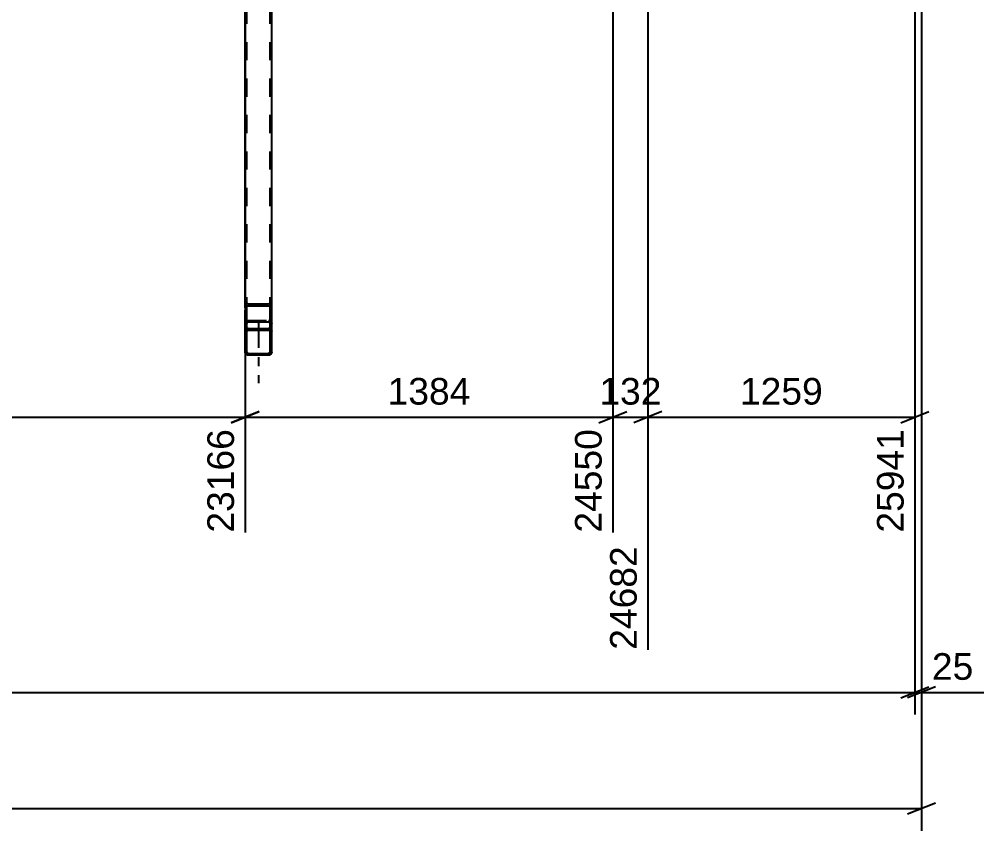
# Model space of a CAD drawing. Header units: millimetres. Extents: x -2250 to 594, y 0 to 1057.
# Drawn here: x -562.4 to -458.7, y 325.7 to 413 of the extents above; entities that cross this region are included whole.
import ezdxf

# ---------------------------------------------------------------- set-up
doc = ezdxf.new("R2010")
doc.units = ezdxf.units.MM
doc.linetypes.add('DXK_LINE_DOT2', pattern=[3.9198, 1.9599, -1.9599])
doc.linetypes.add('DXK_LINE_DOT3', pattern=[5.9187, 2.979, -0.9799, 0.9799, -0.9799])
doc.styles.add('Arial', font='ARIAL.TTF', dxfattribs={"height": 0.2})

# ---------------------------------------------------------------- blocks, each defined once
blk = doc.blocks.new('Part-761553754-4165 - 3871')
at = {"color": 7, "linetype": 'DXK_LINE_DOT2'}
for p, q in [((-535.28, 431.14), (-538.14, 431.14)), ((-538.14, 421.96), (-538.14, 431.14)), ((-537.97, 377.19), (-537.97, 431.14)), ((-535.46, 377.19), (-535.46, 431.14)), ((-535.28, 421.96), (-535.28, 431.14)), ((-538.14, 379.7), (-538.14, 381.93)), ((-535.28, 379.7), (-535.28, 381.93)), ((-538.04, 379.6), (-538.12, 379.49)), ((-537.93, 379.68), (-538.04, 379.6)), ((-537.8, 379.7), (-537.93, 379.68)), ((-537.8, 379.7), (-535.63, 379.7)), ((-535.5, 379.68), (-535.63, 379.7)), ((-535.38, 379.6), (-535.5, 379.68)), ((-535.31, 379.49), (-535.38, 379.6)), ((-538.12, 379.49), (-538.14, 379.36)), ((-538.14, 377.19), (-538.14, 379.36)), ((-537.97, 379.36), (-537.96, 379.43)), ((-537.96, 379.43), (-537.92, 379.48)), ((-537.92, 379.48), (-537.86, 379.52)), ((-537.86, 379.52), (-537.8, 379.53)), ((-537.8, 379.53), (-535.63, 379.53)), ((-535.63, 379.53), (-535.56, 379.52)), ((-535.56, 379.52), (-535.51, 379.48)), ((-535.51, 379.48), (-535.47, 379.43)), ((-535.47, 379.43), (-535.46, 379.36)), ((-535.28, 379.36), (-535.31, 379.49)), ((-535.28, 377.19), (-535.28, 379.36)), ((-538.14, 377.19), (-538.12, 377.06)), ((-538.12, 377.06), (-538.04, 376.95)), ((-538.04, 376.95), (-537.93, 376.87)), ((-537.96, 377.12), (-537.97, 377.19)), ((-537.92, 377.07), (-537.96, 377.12)), ((-537.93, 376.87), (-537.8, 376.85)), ((-537.86, 377.03), (-537.92, 377.07)), ((-537.8, 377.02), (-537.86, 377.03)), ((-537.8, 377.02), (-535.63, 377.02)), ((-537.8, 376.85), (-535.63, 376.85)), ((-535.56, 377.03), (-535.63, 377.02)), ((-535.63, 376.85), (-535.5, 376.87)), ((-535.51, 377.07), (-535.56, 377.03)), ((-535.47, 377.12), (-535.51, 377.07)), ((-535.5, 376.87), (-535.38, 376.95)), ((-535.46, 377.19), (-535.47, 377.12)), ((-535.38, 376.95), (-535.31, 377.06)), ((-535.31, 377.06), (-535.28, 377.19))]:
    blk.add_line(p, q, dxfattribs=at)
at = {"color": 2, "linetype": 'Continuous'}
for p, q in [((-538.14, 381.93), (-538.14, 421.96)), ((-535.28, 381.93), (-535.28, 421.96)), ((-538.14, 379.36), (-538.14, 379.7)), ((-535.28, 379.36), (-535.28, 379.7))]:
    blk.add_line(p, q, dxfattribs=at)
blk = doc.blocks.new('Part-761553754-4158 - 3871')
at = {"linetype": 'Continuous'}
h = blk.add_hatch(dxfattribs=at)
h.set_pattern_fill('', scale=0.7, style=0, pattern_type=0)
h.set_pattern_definition([(45, (-535.284, 381.9254), (-1.5715, 1.5715), [])])
h.paths.add_polyline_path([(-535.28, 379.7), (-535.28, 381.93), (-535.31, 382.09), (-535.38, 382.23), (-535.5, 382.32), (-535.63, 382.35), (-537.8, 382.35), (-537.93, 382.32), (-538.04, 382.23), (-538.12, 382.09), (-538.14, 381.93), (-538.14, 379.7), (-537.97, 379.7), (-537.97, 381.93), (-537.96, 382.01), (-537.92, 382.08), (-537.86, 382.12), (-537.8, 382.14), (-535.63, 382.14), (-535.56, 382.12), (-535.51, 382.08), (-535.47, 382.01), (-535.46, 381.93), (-535.46, 379.7)])
at = {"color": 2, "linetype": 'Continuous'}
for p, q in [((-538.12, 382.09), (-538.14, 381.93)), ((-538.14, 381.93), (-538.14, 379.7)), ((-537.97, 381.93), (-537.96, 382.01)), ((-537.97, 379.7), (-537.97, 381.93)), ((-537.96, 382.01), (-537.92, 382.08)), ((-537.8, 382.35), (-537.93, 382.32)), ((-537.92, 382.08), (-537.86, 382.12)), ((-537.86, 382.12), (-537.8, 382.14)), ((-537.8, 382.35), (-535.63, 382.35)), ((-537.8, 382.14), (-535.63, 382.14)), ((-535.5, 382.32), (-535.63, 382.35)), ((-535.63, 382.14), (-535.56, 382.12)), ((-535.56, 382.12), (-535.51, 382.08)), ((-535.51, 382.08), (-535.47, 382.01)), ((-535.47, 382.01), (-535.46, 381.93)), ((-535.46, 381.93), (-535.46, 379.7)), ((-535.28, 381.93), (-535.31, 382.09)), ((-535.28, 379.7), (-535.28, 381.93)), ((-538.14, 379.7), (-537.97, 379.7)), ((-537.96, 380.29), (-537.97, 380.23)), ((-537.92, 380.35), (-537.96, 380.29)), ((-537.86, 380.39), (-537.92, 380.35)), ((-537.8, 380.4), (-537.86, 380.39)), ((-537.8, 380.4), (-535.63, 380.4)), ((-535.56, 380.39), (-535.63, 380.4)), ((-535.51, 380.35), (-535.56, 380.39)), ((-535.47, 380.29), (-535.51, 380.35)), ((-535.46, 380.23), (-535.47, 380.29)), ((-535.46, 379.7), (-535.28, 379.7))]:
    blk.add_line(p, q, dxfattribs=at)
at = {"color": 7, "linetype": 'DXK_LINE_DOT2'}
for p, q in [((-538.14, 379.7), (-538.14, 381.93)), ((-537.97, 379.7), (-537.97, 381.93)), ((-535.46, 379.7), (-535.46, 381.93)), ((-535.28, 379.7), (-535.28, 381.93)), ((-538.14, 380.23), (-538.12, 380.36)), ((-538.14, 379.7), (-537.97, 379.7)), ((-538.12, 380.36), (-538.04, 380.47)), ((-538.04, 380.47), (-537.93, 380.54)), ((-537.93, 380.54), (-537.8, 380.57)), ((-537.8, 380.57), (-535.63, 380.57)), ((-535.63, 380.57), (-535.5, 380.54)), ((-535.5, 380.54), (-535.38, 380.47)), ((-535.46, 379.7), (-535.28, 379.7)), ((-535.38, 380.47), (-535.31, 380.36)), ((-535.31, 380.36), (-535.28, 380.23))]:
    blk.add_line(p, q, dxfattribs=at)
at = {"color": 7, "linetype": 'DXK_LINE_DOT3'}
blk.add_line((-536.71, 380.58), (-536.71, 373.82), dxfattribs=at)
at = {"color": 2, "linetype": 'Continuous'}
for centre, start, end in [((-537.74, 381.97), 118.9906, 163.0904), ((-535.69, 381.97), 16.9096, 61.0093)]:
    blk.add_arc(centre, 0.393, start, end, dxfattribs=at)
blk = doc.blocks.new('Part-761553754-4160 - 3871')
at = {"linetype": 'Continuous'}
h = blk.add_hatch(dxfattribs=at)
h.set_pattern_fill('', scale=0.7, style=0, pattern_type=0)
h.set_pattern_definition([(45, (-535.4956, 376.8733), (-1.5715, 1.5715), [])])
h.paths.add_polyline_path([(-535.63, 376.85), (-535.5, 376.87), (-535.38, 376.95), (-535.31, 377.06), (-535.28, 377.19), (-535.28, 379.36), (-535.31, 379.49), (-535.38, 379.6), (-535.5, 379.68), (-535.63, 379.7), (-537.8, 379.7), (-537.93, 379.68), (-538.04, 379.6), (-538.12, 379.49), (-538.14, 379.36), (-538.14, 377.19), (-538.12, 377.06), (-538.04, 376.95), (-537.93, 376.87), (-537.8, 376.85)])
h.paths.add_polyline_path([(-537.86, 377.03), (-537.92, 377.07), (-537.96, 377.12), (-537.97, 377.19), (-537.97, 379.36), (-537.96, 379.43), (-537.92, 379.48), (-537.86, 379.52), (-537.8, 379.53), (-535.63, 379.53), (-535.56, 379.52), (-535.51, 379.48), (-535.47, 379.43), (-535.46, 379.36), (-535.46, 377.19), (-535.47, 377.12), (-535.51, 377.07), (-535.56, 377.03), (-535.63, 377.02), (-537.8, 377.02)])
at = {"color": 7, "linetype": 'DXK_LINE_DOT2'}
for p, q in [((-538.12, 379.49), (-538.04, 379.6)), ((-538.04, 379.6), (-537.93, 379.68)), ((-537.93, 379.68), (-537.8, 379.7)), ((-537.8, 379.7), (-535.63, 379.7)), ((-535.63, 379.7), (-535.5, 379.68)), ((-535.5, 379.68), (-535.38, 379.6)), ((-535.38, 379.6), (-535.31, 379.49)), ((-538.14, 379.36), (-538.12, 379.49)), ((-538.14, 377.19), (-538.14, 379.36)), ((-537.96, 379.43), (-537.97, 379.36)), ((-537.97, 377.19), (-537.97, 379.36)), ((-537.92, 379.48), (-537.96, 379.43)), ((-537.86, 379.52), (-537.92, 379.48)), ((-537.8, 379.53), (-537.86, 379.52)), ((-537.8, 379.53), (-535.63, 379.53)), ((-535.56, 379.52), (-535.63, 379.53)), ((-535.51, 379.48), (-535.56, 379.52)), ((-535.47, 379.43), (-535.51, 379.48)), ((-535.46, 379.36), (-535.47, 379.43)), ((-535.46, 377.19), (-535.46, 379.36)), ((-535.31, 379.49), (-535.28, 379.36)), ((-535.28, 377.19), (-535.28, 379.36)), ((-538.12, 377.06), (-538.14, 377.19)), ((-538.04, 376.95), (-538.12, 377.06)), ((-537.93, 376.87), (-538.04, 376.95)), ((-537.97, 377.19), (-537.96, 377.12)), ((-537.96, 377.12), (-537.92, 377.07)), ((-537.8, 376.85), (-537.93, 376.87)), ((-537.92, 377.07), (-537.86, 377.03)), ((-537.86, 377.03), (-537.8, 377.02)), ((-537.8, 377.02), (-535.63, 377.02)), ((-537.8, 376.85), (-535.63, 376.85)), ((-535.63, 377.02), (-535.56, 377.03)), ((-535.5, 376.87), (-535.63, 376.85)), ((-535.56, 377.03), (-535.51, 377.07)), ((-535.51, 377.07), (-535.47, 377.12)), ((-535.38, 376.95), (-535.5, 376.87)), ((-535.47, 377.12), (-535.46, 377.19)), ((-535.31, 377.06), (-535.38, 376.95)), ((-535.28, 377.19), (-535.31, 377.06))]:
    blk.add_line(p, q, dxfattribs=at)
at = {"color": 2, "linetype": 'Continuous'}
for p, q in [((-537.8, 379.7), (-537.93, 379.68)), ((-537.8, 379.7), (-535.63, 379.7)), ((-535.5, 379.68), (-535.63, 379.7)), ((-538.12, 379.49), (-538.14, 379.36)), ((-538.14, 377.19), (-538.14, 379.36)), ((-537.97, 379.36), (-537.96, 379.43)), ((-537.97, 377.19), (-537.97, 379.36)), ((-537.96, 379.43), (-537.92, 379.48)), ((-537.92, 379.48), (-537.86, 379.52)), ((-537.86, 379.52), (-537.8, 379.53)), ((-537.8, 379.53), (-535.63, 379.53)), ((-535.63, 379.53), (-535.56, 379.52)), ((-535.56, 379.52), (-535.51, 379.48)), ((-535.51, 379.48), (-535.47, 379.43)), ((-535.47, 379.43), (-535.46, 379.36)), ((-535.46, 377.19), (-535.46, 379.36)), ((-535.28, 379.36), (-535.31, 379.49)), ((-535.28, 377.19), (-535.28, 379.36)), ((-538.14, 377.19), (-538.14, 377.19)), ((-538.14, 377.19), (-538.12, 377.06)), ((-537.97, 377.19), (-537.97, 377.19)), ((-537.96, 377.12), (-537.97, 377.19)), ((-537.92, 377.07), (-537.96, 377.12)), ((-537.93, 376.87), (-537.8, 376.85)), ((-537.86, 377.03), (-537.92, 377.07)), ((-537.8, 377.02), (-537.86, 377.03)), ((-537.8, 377.02), (-537.8, 377.02)), ((-537.8, 377.02), (-535.63, 377.02)), ((-537.8, 376.85), (-537.8, 376.85)), ((-537.8, 376.85), (-535.63, 376.85)), ((-535.56, 377.03), (-535.63, 377.02)), ((-535.63, 377.02), (-535.63, 377.02)), ((-535.63, 376.85), (-535.5, 376.87)), ((-535.63, 376.85), (-535.63, 376.85)), ((-535.51, 377.07), (-535.56, 377.03)), ((-535.47, 377.12), (-535.51, 377.07)), ((-535.46, 377.19), (-535.47, 377.12)), ((-535.46, 377.19), (-535.46, 377.19)), ((-535.31, 377.06), (-535.28, 377.19)), ((-535.28, 377.19), (-535.28, 377.19))]:
    blk.add_line(p, q, dxfattribs=at)
at = {"color": 7, "linetype": 'DXK_LINE_DOT3'}
blk.add_line((-536.71, 378.28), (-536.71, 378.28), dxfattribs=at)
at = {"color": 2, "linetype": 'Continuous'}
for centre, start, end in [((-537.8, 379.36), 112.5, 157.5), ((-535.63, 379.36), 22.5, 67.5), ((-537.8, 377.19), 202.5, 247.5), ((-535.63, 377.19), 292.5, 337.5)]:
    blk.add_arc(centre, 0.343, start, end, dxfattribs=at)
blk = doc.blocks.new('StraightDimension-761553754-4282 - 3871')
at = {"color": 7, "linetype": 'Continuous'}
for p, q in [((-498.6, 430.14), (-498.6, 357.74)), ((-494.83, 427.11), (-494.83, 345.14)), ((-500.1, 369.56), (-497.1, 370.76)), ((-493.33, 370.76), (-496.33, 369.56)), ((-498.6, 370.16), (-494.83, 370.16))]:
    blk.add_line(p, q, dxfattribs=at)
at = {"color": 0, "linetype": 'Continuous'}
blk.add_wipeout([(-495.43, 356.86), (-499.63, 356.86), (-499.63, 344.54), (-495.43, 344.54)], dxfattribs=at)
at = {"color": 3, "linetype": 'Continuous', "style": 'Arial'}
blk.add_text('24682', height=2.865, rotation=90.0002, dxfattribs=at).set_placement((-496.03, 345.14))
at = {"color": 0}
blk.add_wipeout([(-492.78, 370.91), (-492.78, 375.11), (-500.65, 375.11), (-500.65, 370.91)], dxfattribs=at)
at = {"color": 3, "style": 'Arial'}
blk.add_text('132', height=2.865, dxfattribs=at).set_placement((-500.05, 371.51))
blk = doc.blocks.new('StraightDimension-761553754-4264 - 3871')
at = {"color": 7, "linetype": 'Continuous'}
for p, q in [((-538.14, 430.14), (-538.14, 357.74)), ((-539.64, 369.56), (-536.64, 370.76)), ((-709.57, 370.16), (-538.14, 370.16))]:
    blk.add_line(p, q, dxfattribs=at)
at = {"color": 0, "linetype": 'Continuous'}
blk.add_wipeout([(-538.74, 369.46), (-542.94, 369.46), (-542.94, 357.14), (-538.74, 357.14)], dxfattribs=at)
at = {"color": 3, "linetype": 'Continuous', "style": 'Arial'}
blk.add_text('23166', height=2.865, rotation=90.0002, dxfattribs=at).set_placement((-539.34, 357.74))
blk = doc.blocks.new('StraightDimension-761553754-4172 - 3871')
at = {"color": 7, "linetype": 'Continuous'}
for p, q in [((-465.41, 412.41), (-465.41, 325.68)), ((-1161.7, 328.08), (-465.41, 328.08)), ((-466.91, 327.48), (-463.91, 328.68))]:
    blk.add_line(p, q, dxfattribs=at)
blk = doc.blocks.new('StraightDimension-761553754-4174 - 3871')
at = {"color": 7, "linetype": 'Continuous'}
for p, q in [((-466.13, 426.69), (-466.13, 338.16)), ((-465.41, 426.69), (-465.41, 338.16)), ((-467.63, 339.96), (-464.63, 341.16)), ((-463.91, 341.16), (-466.91, 339.96)), ((-466.13, 340.56), (-465.41, 340.56)), ((-465.41, 340.56), (-458.72, 340.56)), ((-465.41, 340.56), (-458.72, 340.56))]:
    blk.add_line(p, q, dxfattribs=at)
at = {"color": 0}
blk.add_wipeout([(-459.24, 341.31), (-459.24, 345.51), (-464.89, 345.51), (-464.89, 341.31)], dxfattribs=at)
at = {"color": 3, "style": 'Arial'}
blk.add_text('25', height=2.865, dxfattribs=at).set_placement((-464.29, 341.91))
blk = doc.blocks.new('StraightDimension-761553754-4190 - 3871')
at = {"color": 7, "linetype": 'Continuous'}
for p, q in [((-466.13, 426.69), (-466.13, 338.16)), ((-1160.98, 340.56), (-466.13, 340.56)), ((-467.63, 339.96), (-464.63, 341.16))]:
    blk.add_line(p, q, dxfattribs=at)
blk = doc.blocks.new('StraightDimension-761553754-4274 - 3871')
at = {"color": 7, "linetype": 'Continuous'}
for p, q in [((-538.14, 430.14), (-538.14, 357.74)), ((-498.6, 430.14), (-498.6, 357.74)), ((-536.64, 370.76), (-539.64, 369.56)), ((-500.1, 369.56), (-497.1, 370.76)), ((-538.14, 370.16), (-498.6, 370.16))]:
    blk.add_line(p, q, dxfattribs=at)
at = {"color": 0}
blk.add_wipeout([(-513.32, 370.91), (-513.32, 375.11), (-523.42, 375.11), (-523.42, 370.91)], dxfattribs=at)
at = {"color": 3, "style": 'Arial'}
blk.add_text('1384', height=2.865, dxfattribs=at).set_placement((-522.82, 371.51))
at = {"color": 0, "linetype": 'Continuous'}
blk.add_wipeout([(-499.2, 369.46), (-503.4, 369.46), (-503.4, 357.14), (-499.2, 357.14)], dxfattribs=at)
at = {"color": 3, "linetype": 'Continuous', "style": 'Arial'}
blk.add_text('24550', height=2.865, rotation=90.0002, dxfattribs=at).set_placement((-499.8, 357.74))
blk = doc.blocks.new('StraightDimension-761553754-4288 - 3871')
at = {"color": 7, "linetype": 'Continuous'}
for p, q in [((-466.13, 430.14), (-466.13, 357.74)), ((-494.83, 427.11), (-494.83, 345.14)), ((-493.33, 370.76), (-496.33, 369.56)), ((-467.63, 369.56), (-464.63, 370.76)), ((-494.83, 370.16), (-466.13, 370.16))]:
    blk.add_line(p, q, dxfattribs=at)
at = {"color": 0}
blk.add_wipeout([(-475.43, 370.91), (-475.43, 375.11), (-485.53, 375.11), (-485.53, 370.91)], dxfattribs=at)
at = {"color": 3, "style": 'Arial'}
blk.add_text('1259', height=2.865, dxfattribs=at).set_placement((-484.93, 371.51))
at = {"color": 0, "linetype": 'Continuous'}
blk.add_wipeout([(-466.73, 369.46), (-470.93, 369.46), (-470.93, 357.14), (-466.73, 357.14)], dxfattribs=at)
at = {"color": 3, "linetype": 'Continuous', "style": 'Arial'}
blk.add_text('25941', height=2.865, rotation=90.0002, dxfattribs=at).set_placement((-467.33, 357.74))

msp = doc.modelspace()

# ---------------------------------------------------------------- block references
for name in ['Part-761553754-4165 - 3871', 'StraightDimension-761553754-4282 - 3871', 'Part-761553754-4158 - 3871', 'Part-761553754-4160 - 3871']:
    msp.add_blockref(name, (0, 0))

# ---------------------------------------------------------------- next in the draw order: block references
msp.add_blockref('StraightDimension-761553754-4264 - 3871', (0, 0))

# ---------------------------------------------------------------- next in the draw order: block references
msp.add_blockref('StraightDimension-761553754-4172 - 3871', (0, 0))

# ---------------------------------------------------------------- next in the draw order: block references
msp.add_blockref('StraightDimension-761553754-4174 - 3871', (0, 0))

# ---------------------------------------------------------------- next in the draw order: block references
msp.add_blockref('StraightDimension-761553754-4190 - 3871', (0, 0))

# ---------------------------------------------------------------- next in the draw order: block references
for name in ['StraightDimension-761553754-4274 - 3871', 'StraightDimension-761553754-4288 - 3871']:
    msp.add_blockref(name, (0, 0))

doc.saveas('drawing.dxf')
